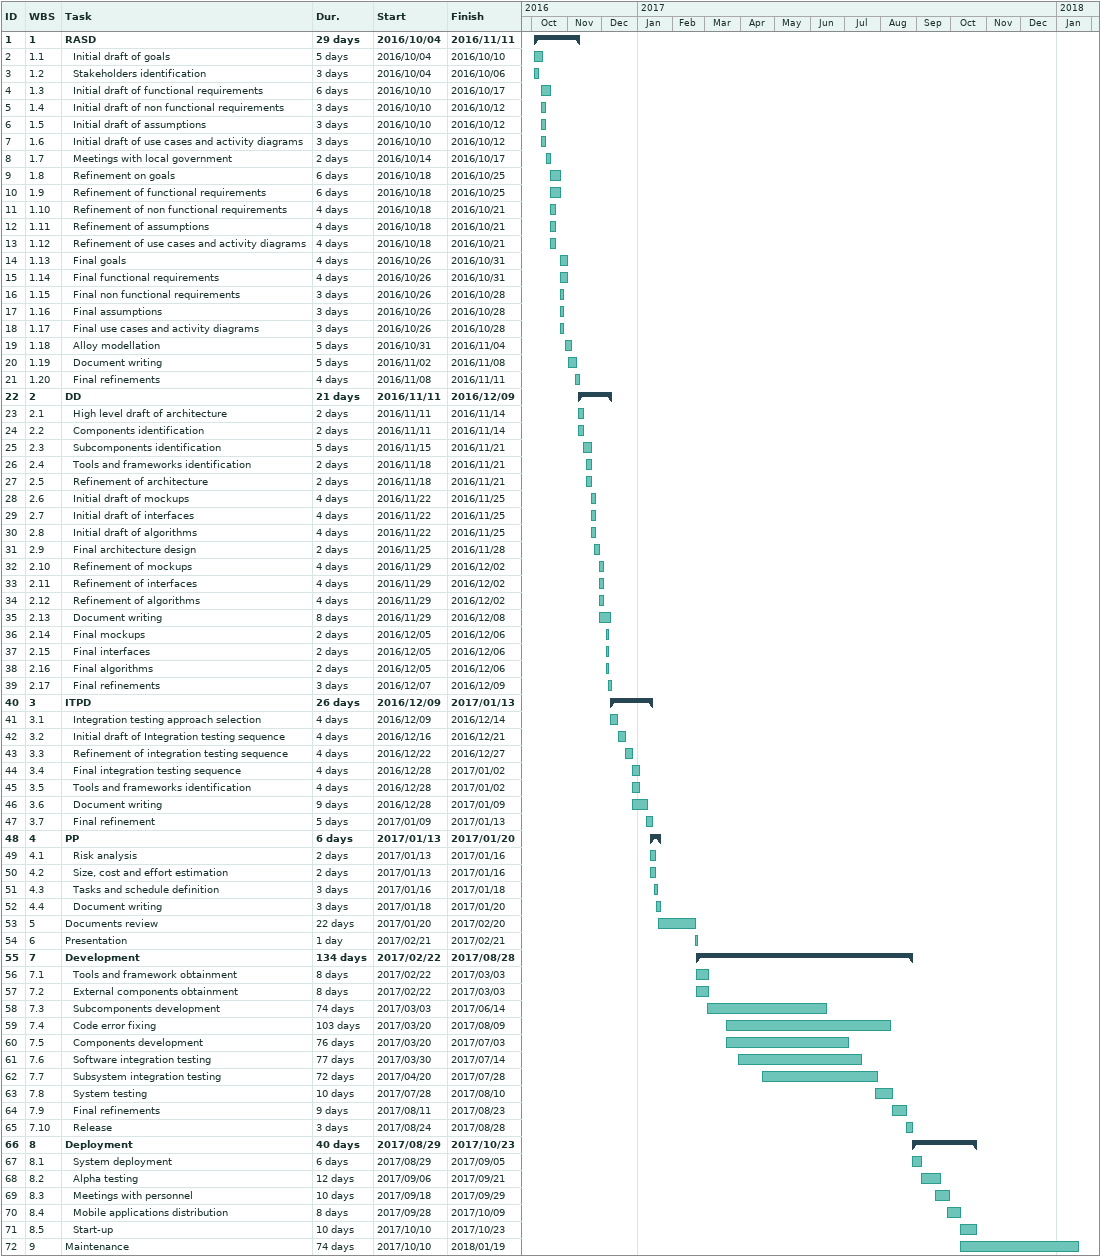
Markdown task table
| ID | WBS | Task | Duration | Start | Finish |
|---|---|---|---|---|---|
| 1 | 1 | **RASD** | 29d | 2016-10-04 | 2016-11-11 |
| 2 | 1.1 | Initial draft of goals | 5d | 2016-10-04 | 2016-10-10 |
| 3 | 1.2 | Stakeholders identification | 3d | 2016-10-04 | 2016-10-06 |
| 4 | 1.3 | Initial draft of functional requirements | 6d | 2016-10-10 | 2016-10-17 |
| 5 | 1.4 | Initial draft of non functional requirements | 3d | 2016-10-10 | 2016-10-12 |
| 6 | 1.5 | Initial draft of assumptions | 3d | 2016-10-10 | 2016-10-12 |
| 7 | 1.6 | Initial draft of use cases and activity diagrams | 3d | 2016-10-10 | 2016-10-12 |
| 8 | 1.7 | Meetings with local government | 2d | 2016-10-14 | 2016-10-17 |
| 9 | 1.8 | Refinement on goals | 6d | 2016-10-18 | 2016-10-25 |
| 10 | 1.9 | Refinement of functional requirements | 6d | 2016-10-18 | 2016-10-25 |
| 11 | 1.10 | Refinement of non functional requirements | 4d | 2016-10-18 | 2016-10-21 |
| 12 | 1.11 | Refinement of assumptions | 4d | 2016-10-18 | 2016-10-21 |
| 13 | 1.12 | Refinement of use cases and activity diagrams | 4d | 2016-10-18 | 2016-10-21 |
| 14 | 1.13 | Final goals | 4d | 2016-10-26 | 2016-10-31 |
| 15 | 1.14 | Final functional requirements | 4d | 2016-10-26 | 2016-10-31 |
| 16 | 1.15 | Final non functional requirements | 3d | 2016-10-26 | 2016-10-28 |
| 17 | 1.16 | Final assumptions | 3d | 2016-10-26 | 2016-10-28 |
| 18 | 1.17 | Final use cases and activity diagrams | 3d | 2016-10-26 | 2016-10-28 |
| 19 | 1.18 | Alloy modellation | 5d | 2016-10-31 | 2016-11-04 |
| 20 | 1.19 | Document writing | 5d | 2016-11-02 | 2016-11-08 |
| 21 | 1.20 | Final refinements | 4d | 2016-11-08 | 2016-11-11 |
| 22 | 2 | **DD** | 21d | 2016-11-11 | 2016-12-09 |
| 23 | 2.1 | High level draft of architecture | 2d | 2016-11-11 | 2016-11-14 |
| 24 | 2.2 | Components identification | 2d | 2016-11-11 | 2016-11-14 |
| 25 | 2.3 | Subcomponents identification | 5d | 2016-11-15 | 2016-11-21 |
| 26 | 2.4 | Tools and frameworks identification | 2d | 2016-11-18 | 2016-11-21 |
| 27 | 2.5 | Refinement of architecture | 2d | 2016-11-18 | 2016-11-21 |
| 28 | 2.6 | Initial draft of mockups | 4d | 2016-11-22 | 2016-11-25 |
| 29 | 2.7 | Initial draft of interfaces | 4d | 2016-11-22 | 2016-11-25 |
| 30 | 2.8 | Initial draft of algorithms | 4d | 2016-11-22 | 2016-11-25 |
| 31 | 2.9 | Final architecture design | 2d | 2016-11-25 | 2016-11-28 |
| 32 | 2.10 | Refinement of mockups | 4d | 2016-11-29 | 2016-12-02 |
| 33 | 2.11 | Refinement of interfaces | 4d | 2016-11-29 | 2016-12-02 |
| 34 | 2.12 | Refinement of algorithms | 4d | 2016-11-29 | 2016-12-02 |
| 35 | 2.13 | Document writing | 8d | 2016-11-29 | 2016-12-08 |
| 36 | 2.14 | Final mockups | 2d | 2016-12-05 | 2016-12-06 |
| 37 | 2.15 | Final interfaces | 2d | 2016-12-05 | 2016-12-06 |
| 38 | 2.16 | Final algorithms | 2d | 2016-12-05 | 2016-12-06 |
| 39 | 2.17 | Final refinements | 3d | 2016-12-07 | 2016-12-09 |
| 40 | 3 | **ITPD** | 26d | 2016-12-09 | 2017-01-13 |
| 41 | 3.1 | Integration testing approach selection | 4d | 2016-12-09 | 2016-12-14 |
| 42 | 3.2 | Initial draft of Integration testing sequence | 4d | 2016-12-16 | 2016-12-21 |
| 43 | 3.3 | Refinement of integration testing sequence | 4d | 2016-12-22 | 2016-12-27 |
| 44 | 3.4 | Final integration testing sequence | 4d | 2016-12-28 | 2017-01-02 |
| 45 | 3.5 | Tools and frameworks identification | 4d | 2016-12-28 | 2017-01-02 |
| 46 | 3.6 | Document writing | 9d | 2016-12-28 | 2017-01-09 |
| 47 | 3.7 | Final refinement | 5d | 2017-01-09 | 2017-01-13 |
| 48 | 4 | **PP** | 6d | 2017-01-13 | 2017-01-20 |
| 49 | 4.1 | Risk analysis | 2d | 2017-01-13 | 2017-01-16 |
| 50 | 4.2 | Size, cost and effort estimation | 2d | 2017-01-13 | 2017-01-16 |
| 51 | 4.3 | Tasks and schedule definition | 3d | 2017-01-16 | 2017-01-18 |
| 52 | 4.4 | Document writing | 3d | 2017-01-18 | 2017-01-20 |
| 53 | 5 | Documents review | 22d | 2017-01-20 | 2017-02-20 |
| 54 | 6 | Presentation | 1d | 2017-02-21 | 2017-02-21 |
| 55 | 7 | **Development** | 134d | 2017-02-22 | 2017-08-28 |
| 56 | 7.1 | Tools and framework obtainment | 8d | 2017-02-22 | 2017-03-03 |
| 57 | 7.2 | External components obtainment | 8d | 2017-02-22 | 2017-03-03 |
| 58 | 7.3 | Subcomponents development | 74d | 2017-03-03 | 2017-06-14 |
| 59 | 7.4 | Code error fixing | 103d | 2017-03-20 | 2017-08-09 |
| 60 | 7.5 | Components development | 76d | 2017-03-20 | 2017-07-03 |
| 61 | 7.6 | Software integration testing | 77d | 2017-03-30 | 2017-07-14 |
| 62 | 7.7 | Subsystem integration testing | 72d | 2017-04-20 | 2017-07-28 |
| 63 | 7.8 | System testing | 10d | 2017-07-28 | 2017-08-10 |
| 64 | 7.9 | Final refinements | 9d | 2017-08-11 | 2017-08-23 |
| 65 | 7.10 | Release | 3d | 2017-08-24 | 2017-08-28 |
| 66 | 8 | **Deployment** | 40d | 2017-08-29 | 2017-10-23 |
| 67 | 8.1 | System deployment | 6d | 2017-08-29 | 2017-09-05 |
| 68 | 8.2 | Alpha testing | 12d | 2017-09-06 | 2017-09-21 |
| 69 | 8.3 | Meetings with personnel | 10d | 2017-09-18 | 2017-09-29 |
| 70 | 8.4 | Mobile applications distribution | 8d | 2017-09-28 | 2017-10-09 |
| 71 | 8.5 | Start-up | 10d | 2017-10-10 | 2017-10-23 |
| 72 | 9 | Maintenance | 74d | 2017-10-10 | 2018-01-19 |
